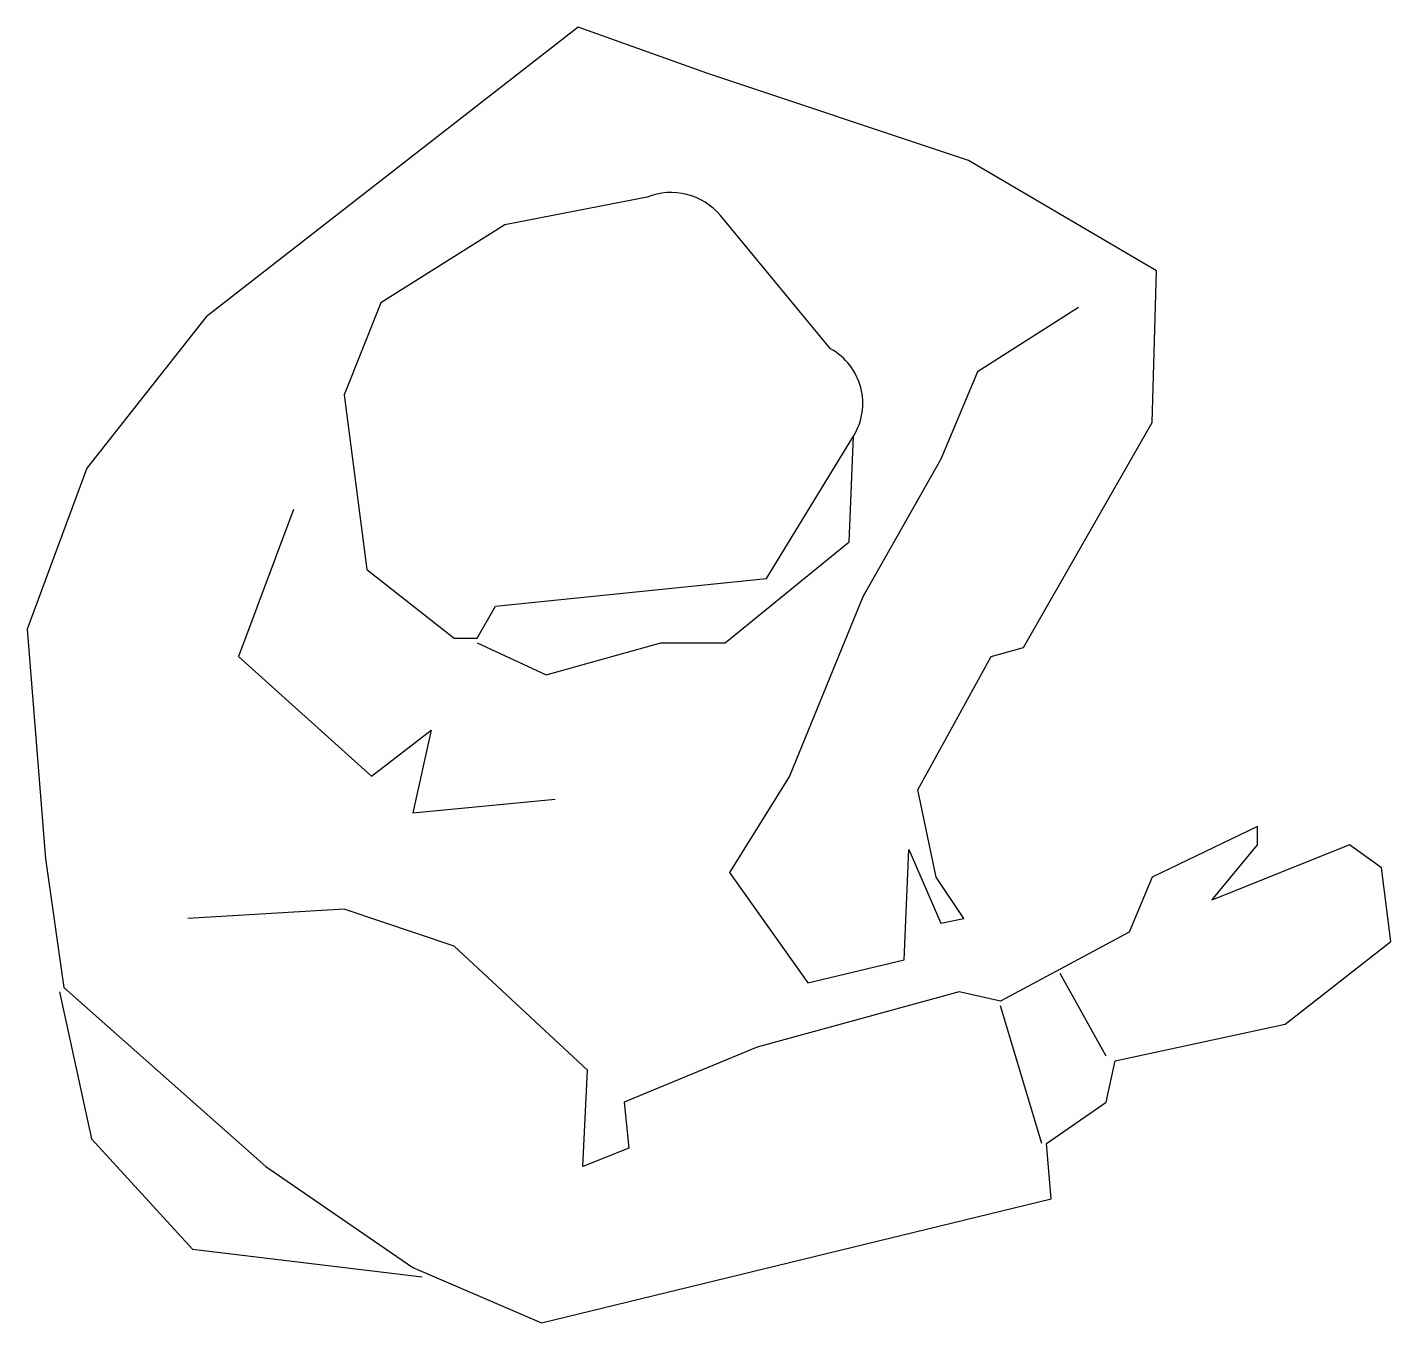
# Model space of a CAD drawing. Extents: x 131.327 to 131.953, y 57.037 to 57.632.
import ezdxf

# ---------------------------------------------------------------- set-up
doc = ezdxf.new("R2010")
doc.units = 0
doc.layers.get('0').update_dxf_attribs({"linetype": 'CONTINUOUS'})

msp = doc.modelspace()

# ---------------------------------------------------------------- linework, layer by layer
for points in [[(131.80934, 57.50306), (131.76298, 57.47354), (131.74612, 57.43348), (131.7103, 57.37022), (131.67659, 57.28798), (131.64919, 57.2437), (131.68501, 57.19309), (131.72926, 57.20363), (131.73137, 57.25424), (131.74612, 57.2205), (131.75666, 57.22261), (131.74401, 57.24159), (131.73559, 57.28165), (131.7693, 57.3428), (131.78405, 57.34702), (131.84305, 57.45034), (131.84516, 57.51993), (131.75876, 57.57054), (131.63866, 57.6106), (131.57966, 57.63169), (131.40898, 57.49884), (131.35419, 57.42926), (131.3268, 57.35546), (131.33523, 57.25002), (131.34366, 57.19098), (131.43637, 57.10875), (131.5038, 57.06236), (131.5628, 57.03705), (131.79669, 57.09398), (131.79459, 57.11929), (131.82198, 57.13827), (131.82619, 57.15724), (131.90416, 57.17411), (131.95262, 57.21207), (131.94841, 57.24581), (131.93366, 57.25635), (131.87044, 57.23105), (131.89151, 57.25635), (131.89151, 57.26478), (131.84305, 57.24159), (131.83251, 57.21629), (131.77351, 57.18466), (131.75455, 57.18887), (131.66184, 57.16357), (131.60073, 57.13827), (131.60284, 57.11718), (131.58177, 57.10875), (131.58387, 57.15303), (131.52277, 57.20996), (131.47219, 57.22683), (131.40055, 57.22261)], [(131.5333, 57.34913), (131.56491, 57.33437), (131.61759, 57.34913), (131.64709, 57.34913), (131.70398, 57.39552), (131.70609, 57.44402)], [(131.44902, 57.41028), (131.42373, 57.3428), (131.48484, 57.28798), (131.51223, 57.30907), (131.5038, 57.27111), (131.56912, 57.27744)], [(131.82198, 57.15935), (131.80091, 57.19731)], [(131.34155, 57.18887), (131.3563, 57.1214), (131.40266, 57.07079), (131.50802, 57.05814)], [(131.79248, 57.11929), (131.77351, 57.18255)]]:
    msp.add_lwpolyline(points)
msp.add_lwpolyline([(131.66605, 57.37865), (131.70609, 57.44402, 0.426739), (131.69555, 57.48408), (131.64498, 57.54523, 0.32843), (131.61126, 57.55367), (131.54594, 57.54102), (131.48905, 57.50517), (131.47219, 57.463), (131.48273, 57.38287), (131.52277, 57.35124), (131.5333, 57.35124), (131.54173, 57.366)], format="xyb", close=True)

doc.saveas('drawing.dxf')
